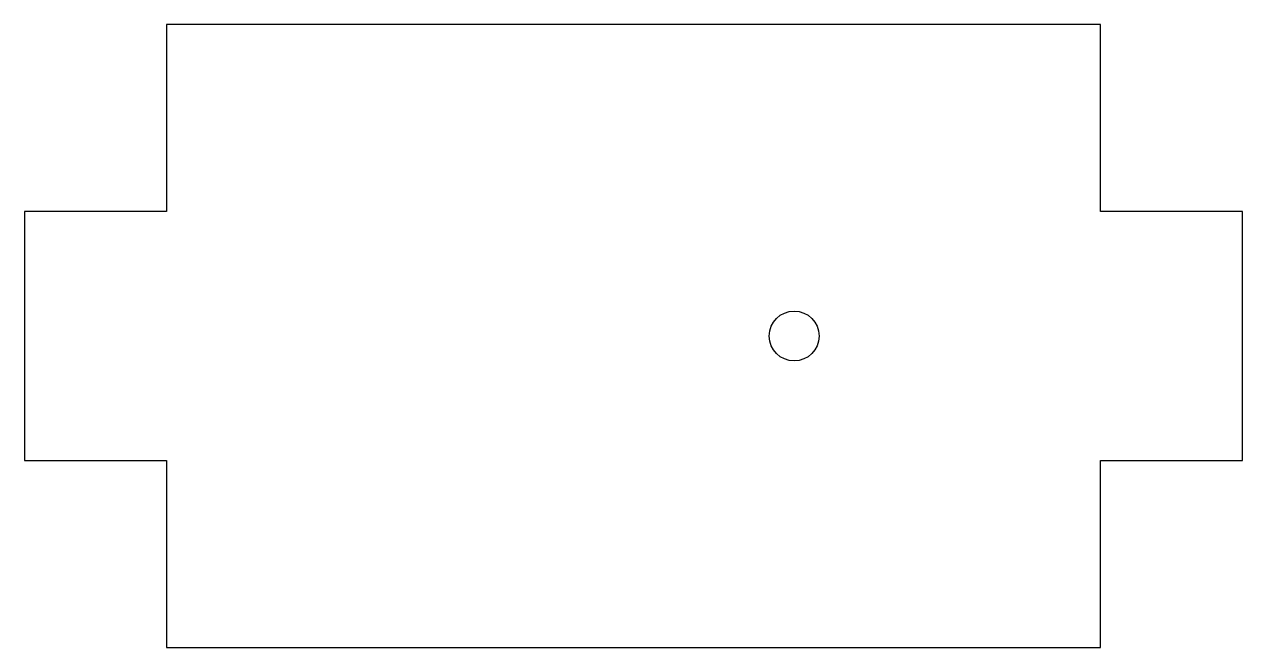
# Model space of a CAD drawing. Header units: millimetres. Extents: x 0 to 48.9, y 0 to 25.
import ezdxf

# ---------------------------------------------------------------- set-up
doc = ezdxf.new("R2010")
doc.units = ezdxf.units.MM

msp = doc.modelspace()

# ---------------------------------------------------------------- linework, layer by layer
msp.add_lwpolyline([(48.9, 17.5), (43.2, 17.5), (43.2, 25), (5.7, 25), (5.7, 17.5), (0, 17.5), (0, 7.5), (5.7, 7.5), (5.7, 0), (43.2, 0), (43.2, 7.5), (48.9, 7.5)], close=True)
msp.add_circle((30.9, 12.5), 1)

doc.saveas('drawing.dxf')
